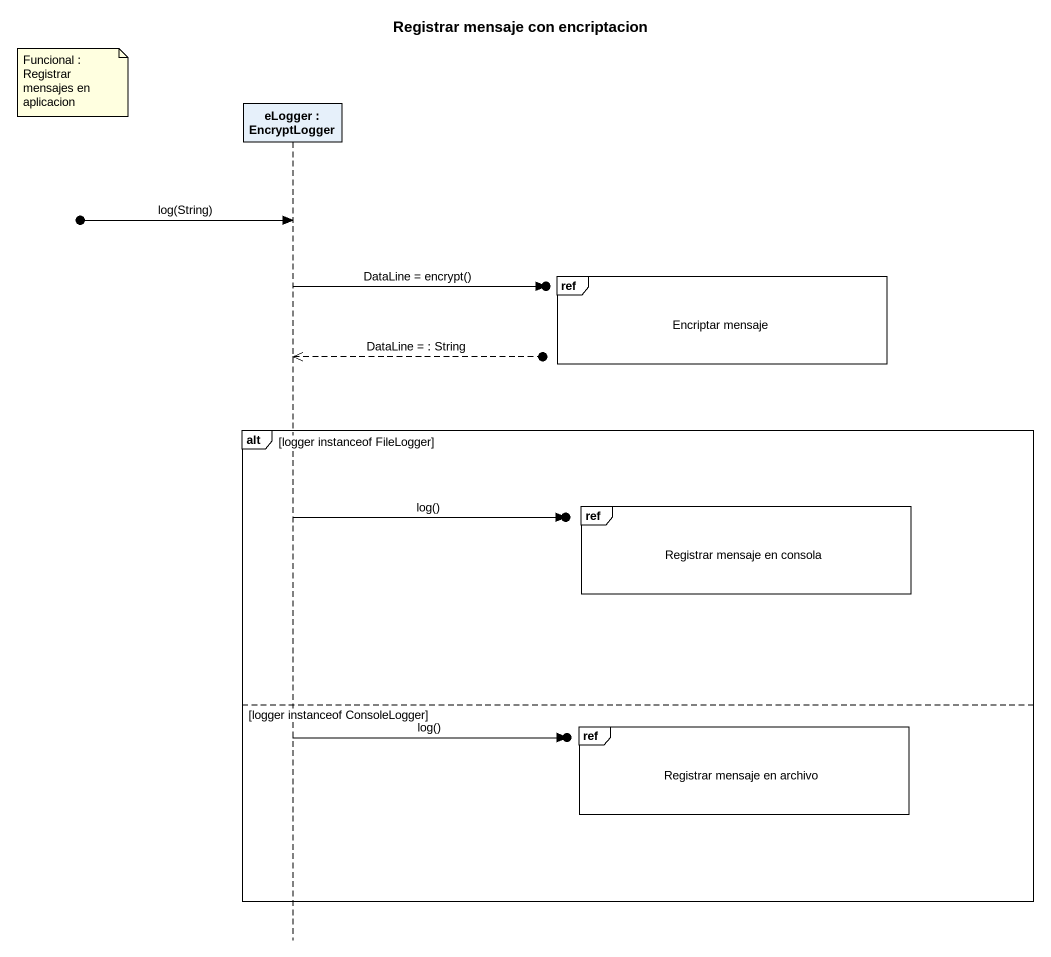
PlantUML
@startuml
title Registrar mensaje con encriptacion
hide footbox
participant "eLogger : EncryptLogger" as eLogger

note left of eLogger : Funcional : Registrar mensajes en aplicacion
[o-> eLogger : log(String)
ref over eLogger : Encriptar mensaje
eLogger ->o] : DataLine = encrypt()
eLogger <<--o] : DataLine = : String
alt logger instanceof FileLogger
  ref over eLogger : Registrar mensaje en consola
  eLogger ->o] : log()
else logger instanceof ConsoleLogger
  ref over eLogger : Registrar mensaje en archivo
  eLogger ->o] : log()
end
@enduml
